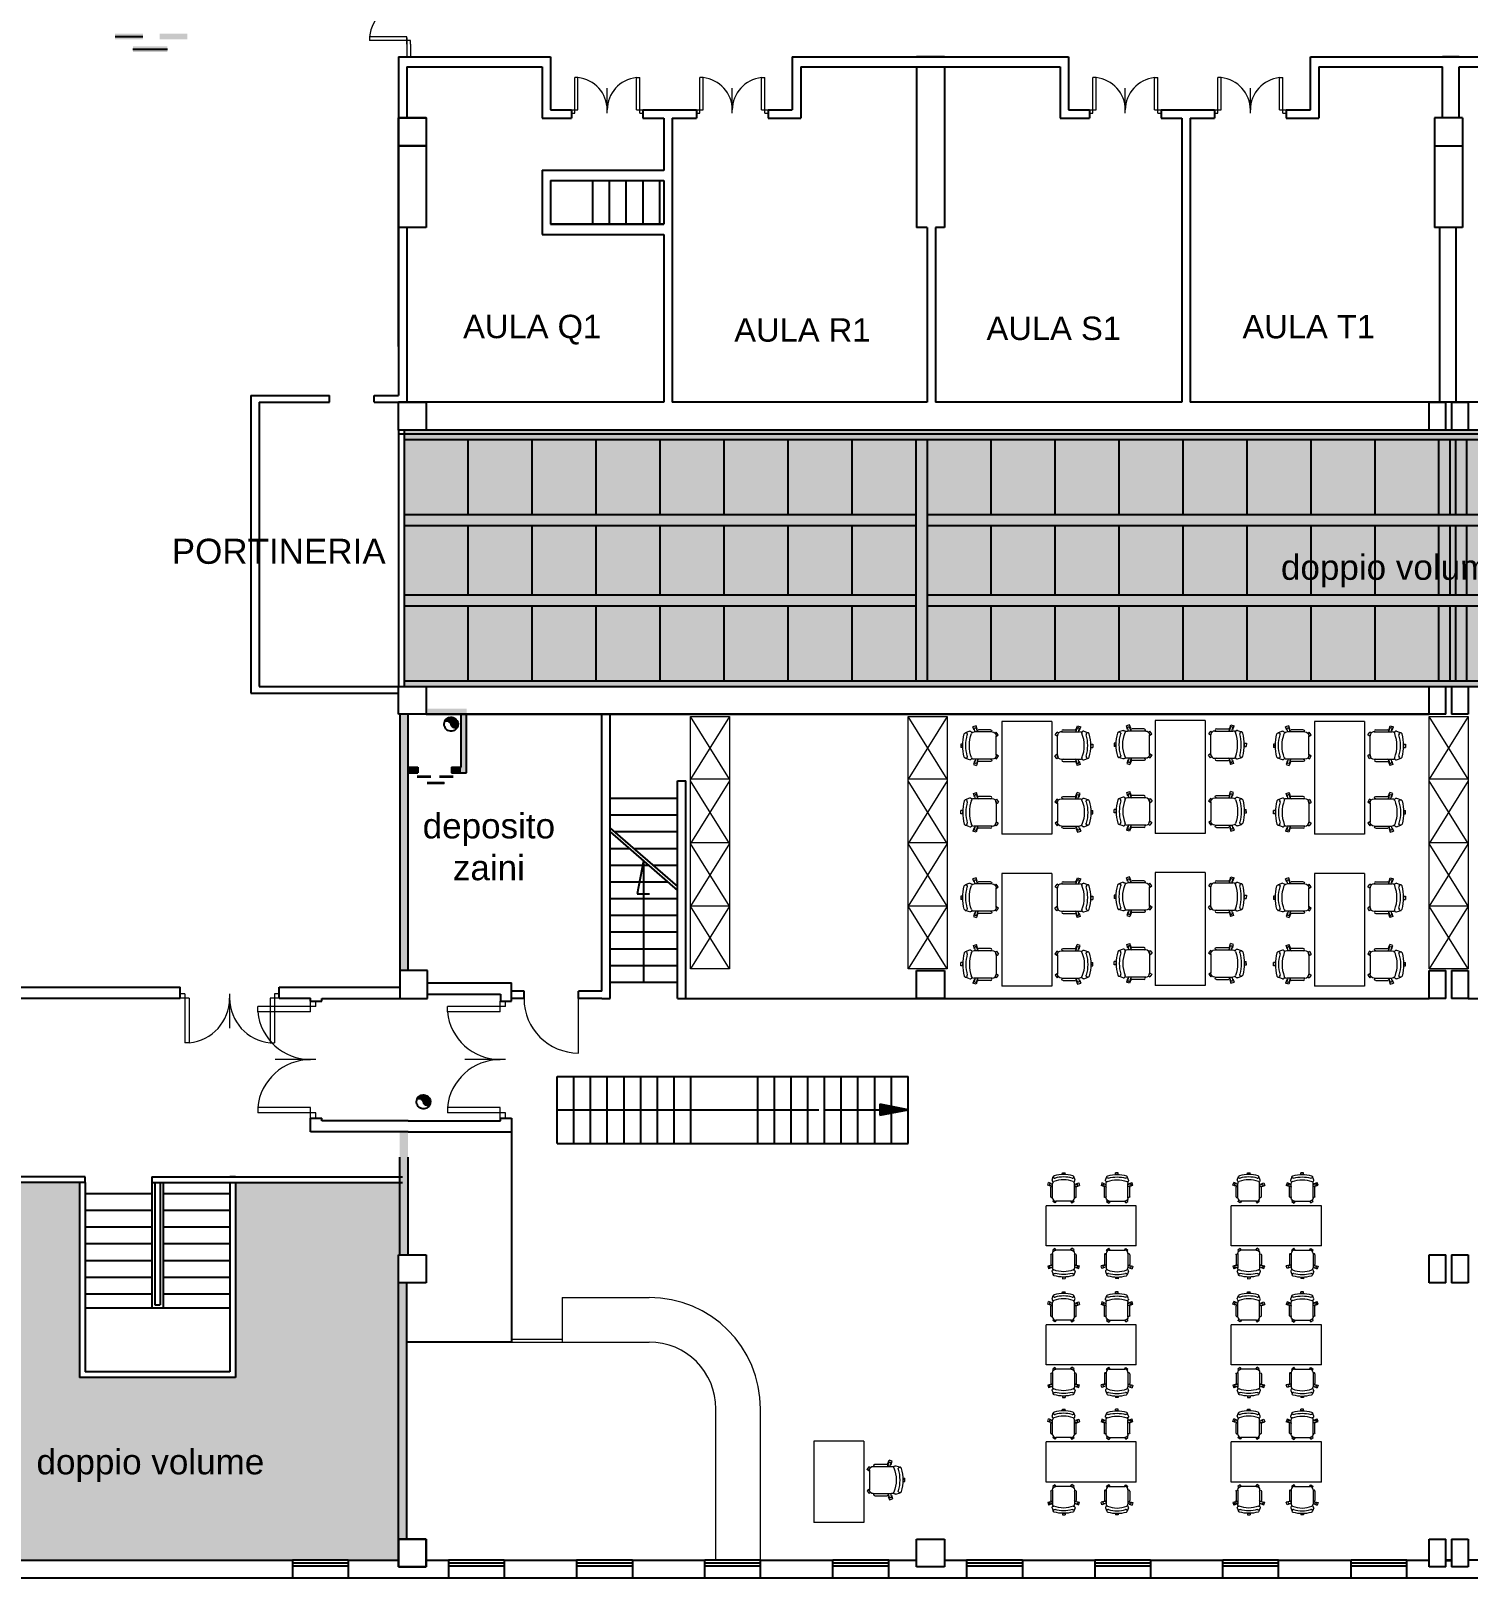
# Model space of a CAD drawing. Header units: millimetres. Extents: x 13992 to 184793, y 17936 to 81681.
# Drawn here: x 81995 to 107792, y 17936 to 45697 of the extents above; entities that cross this region are included whole.
import ezdxf

# ---------------------------------------------------------------- set-up
doc = ezdxf.new("R2010")
doc.units = ezdxf.units.MM
doc.linetypes.add('DASHDOT', pattern=[1, 0.5, -0.25, 0, -0.25])
doc.linetypes.add('DASHED', pattern=[0.75, 0.5, -0.25])
for name, color, linetype in [('ARCHPT', 7, 'Continuous'), ('CARTIGLIO', 7, 'Continuous'), ('PROIEZIONI', 4, 'Continuous'), ('SEZIONI', 7, 'Continuous')]:
    doc.layers.add(name, color=color, linetype=linetype)
doc.layers.add('arredi', color=8, linetype='Continuous', lineweight=5)
doc.layers.add('INFISSI', color=4, linetype='Continuous', lineweight=5)
doc.layers.add('no_VETRATA4', color=4, linetype='Continuous', plot=False)
doc.layers.add('retini', color=7, linetype='Continuous', true_color=0xd9d9d9)
doc.styles.get("Standard").update_dxf_attribs({"font": 'Arial.ttf'})

# ---------------------------------------------------------------- blocks, each defined once
blk = doc.blocks.new('*X11')
at = {"color": 0}
for p, q in [((31287, 78734, 2900), (31538, 78985, 2900)), ((31287, 78717, 2900), (31555, 78984, 2900)), ((31287, 78752, 2900), (31520, 78984, 2900)), ((31289, 78701, 2900), (31571, 78983, 2900)), ((31289, 78772, 2900), (31500, 78982, 2900)), ((31292, 78686, 2900), (31586, 78980, 2900)), ((31294, 78794, 2900), (31478, 78978, 2900)), ((31295, 78671, 2900), (31601, 78977, 2900)), ((31299, 78658, 2900), (31614, 78973, 2900)), ((31301, 78819, 2900), (31453, 78970, 2900)), ((31304, 78644, 2900), (31627, 78968, 2900)), ((31309, 78632, 2900), (31640, 78963, 2900)), ((31315, 78620, 2900), (31652, 78957, 2900)), ((31315, 78850, 2900), (31422, 78957, 2900)), ((31325, 78613, 2900), (31663, 78951, 2900)), ((31339, 78609, 2900), (31674, 78944, 2900)), ((31353, 78605, 2900), (31684, 78937, 2900)), ((31368, 78603, 2900), (31694, 78929, 2900)), ((31618, 78835, 2900), (31704, 78921, 2900)), ((31649, 78849, 2900), (31713, 78912, 2900)), ((31672, 78854, 2900), (31722, 78903, 2900)), ((31692, 78856, 2900), (31730, 78894, 2900)), ((31710, 78856, 2900), (31738, 78884, 2900)), ((31725, 78854, 2900), (31745, 78874, 2900)), ((31740, 78851, 2900), (31752, 78863, 2900)), ((31754, 78847, 2900), (31758, 78851, 2900)), ((31386, 78603, 2900), (31556, 78773, 2900)), ((31405, 78604, 2900), (31542, 78742, 2900)), ((31427, 78609, 2900), (31536, 78718, 2900)), ((31457, 78621, 2900), (31524, 78688, 2900))]:
    blk.add_line(p, q, dxfattribs=at)
blk = doc.blocks.new('AER')
at = {"color": 7}
blk.add_line((240, 65), (240, 65), dxfattribs=at)
for centre, radius, start, end in [((0, 0), 250, 25.7821, 208.2157), ((0, 0), 250, 208.2157, 25.7821), ((162, -43), 164, 67.3642, 166.6336), ((-154, 28), 160, 245.7164, 348.2814)]:
    blk.add_arc(centre, radius, start, end, dxfattribs=at)
blk.add_blockref('*X11', (-31537, -78735, -2900), dxfattribs=at)
blk = doc.blocks.new('REI')
at = {"layer": 'ARCHPT', "color": 7}
for p, q in [((-630, 230), (-130, 230)), ((-310, 0), (310, 0))]:
    blk.add_line(p, q, dxfattribs=at)
for points in [[(-630, 280), (-630, 180), (-130, 280), (-130, 180)], [(670, 280), (670, 180), (170, 280), (170, 180)], [(-310, 50), (-310, -50), (310, 50), (310, -50)]]:
    blk.add_trace(points, dxfattribs=at)
blk = doc.blocks.new('*X13')
at = {"color": 0}
for p, q in [((93243, 58488, 2900), (93255, 58501, 2900)), ((93243, 58453, 2900), (93284, 58495, 2900)), ((93243, 58418, 2900), (93314, 58489, 2900)), ((93243, 58382, 2900), (93343, 58483, 2900)), ((93243, 58347, 2900), (93373, 58477, 2900)), ((93243, 58312, 2900), (93402, 58471, 2900)), ((93276, 58309, 2900), (93431, 58465, 2900)), ((93319, 58318, 2900), (93461, 58459, 2900)), ((93363, 58326, 2900), (93490, 58453, 2900)), ((93407, 58334, 2900), (93519, 58447, 2900)), ((93451, 58343, 2900), (93549, 58441, 2900)), ((93494, 58351, 2900), (93578, 58435, 2900)), ((93538, 58359, 2900), (93608, 58429, 2900)), ((93582, 58368, 2900), (93637, 58423, 2900)), ((93625, 58376, 2900), (93666, 58417, 2900)), ((93669, 58385, 2900), (93696, 58411, 2900)), ((93713, 58393, 2900), (93725, 58405, 2900))]:
    blk.add_line(p, q, dxfattribs=at)
blk = doc.blocks.new('POLTRONCINA')
at = {"layer": 'arredi'}
for p, q in [((-40.9, 34), (-35.2, 35.8)), ((-38.9, 27.8), (-40.9, 34)), ((-38, 28.1), (-38.9, 27.8)), ((-36.9, 24.5), (-38.4, 29.5)), ((-33.2, 29.5), (-35.2, 35.8)), ((-32.7, 24.5), (-34.6, 30.7)), ((-34.2, 29.2), (-33.2, 29.5)), ((-10, 28.5), (-31.6, 28.5)), ((-63.7, -2.6), (-63.6, 3.4)), ((-59.9, 3.4), (-63.6, 3.4)), ((-47.6, 25.7), (-55.5, 22.9)), ((-55.5, 22.9), (-55.1, 23)), ((-7, 24.5), (-39.6, 24.5)), ((-1.5, 21.8), (0.9, 23.6)), ((0, 15.6), (4.4, 18.7)), ((0, 17.5), (0, -17.5)), ((0.9, 23.6), (4.4, 18.7)), ((-60, -2.6), (-63.7, -2.6)), ((-55.5, -22.9), (-55.1, -23)), ((-47.6, -25.7), (-55.1, -23)), ((-39.6, -27.5), (-41.7, -33.6)), ((-7, -24.5), (-39.6, -24.5)), ((-38.7, -27.8), (-39.6, -27.5)), ((-37.6, -24.5), (-39.1, -29.2)), ((-33.3, -24.5), (-35.4, -30.5)), ((-2, -22.4), (0.3, -24.2)), ((0, -16.5), (3.9, -19.4)), ((3.9, -19.4), (0.3, -24.2)), ((-36, -35.5), (-41.7, -33.6)), ((-33.9, -29.4), (-36, -35.5)), ((-34.9, -29.1), (-33.9, -29.4)), ((-10, -28.5), (-31.6, -28.5))]:
    blk.add_line(p, q, dxfattribs=at)
for centre, radius, start, end in [((-36.5, 30.1), 2, 17.3065, 197.3065), ((-31.6, 26.5), 2, 90, 270), ((-10, 26.5), 2, 270, 90), ((-58.7, 0.4), 2, 130.9802, 228.4627), ((19.8, 0), 79.8, 164.8312, 195.1688), ((-54.3, 20.1), 3, 104.5142, 164.8312), ((-54.7, 20), 3, 344.4937, 104.5142), ((17.4, 0), 71.8, 164.4937, 195.5063), ((11.7, 0), 59.8, 158.7605, 201.2395), ((-46.8, 22.7), 3, 338.7605, 104.5142), ((-39.6, 17.5), 7, 90, 127.6345), ((-7, 17.5), 7, 0, 90), ((-1.4, 18.2), 2, 315.9366, 60.1638), ((-54.3, -20.1), 3, 195.1688, 255.4858), ((-54.7, -20), 3, 255.4858, 15.5063), ((-46.8, -22.7), 3, 255.4858, 21.2395), ((-39.6, -17.5), 7, 232.3655, 270), ((-31.6, -26.5), 2, 90, 270), ((-10, -26.5), 2, 270, 90), ((-7, -17.5), 7, 270, 0), ((-1.9, -18.8), 2, 309.2817, 21.554), ((-37.3, -29.9), 2, 161.3065, 341.3065)]:
    blk.add_arc(centre, radius, start, end, dxfattribs=at)
blk = doc.blocks.new('tavolo 4s')
at = {"layer": 'arredi'}
for p, q in [((125648, 350556), (126548, 350556)), ((125648, 348533), (125648, 350556)), ((126548, 348533), (126548, 350556)), ((125648, 348533), (126548, 348533))]:
    blk.add_line(p, q, dxfattribs=at)
at = {"layer": 'arredi', "yscale": 10, "zscale": 10, "rotation": 180}
for p, xscale in [((125548, 350164), -10), ((126648, 350164), 10)]:
    blk.add_blockref('POLTRONCINA', p, dxfattribs=dict(at, xscale=xscale))
at = {"layer": 'arredi', "yscale": 10, "zscale": 10}
for p, xscale in [((125548, 348964), 10), ((126648, 348964), -10)]:
    blk.add_blockref('POLTRONCINA', p, dxfattribs=dict(at, xscale=xscale))
blk = doc.blocks.new('PORTA')
at = {"layer": 'INFISSI'}
for p, q in [((-5477.1, 11431.3), (-5482.1, 11431.3)), ((-5477.1, 11431.3), (-5477.1, 11426.3)), ((-5427.1, 11431.3), (-5427.1, 11392.9)), ((-5372.1, 11431.3), (-5377.1, 11431.3)), ((-5377.1, 11431.3), (-5377.1, 11426.3)), ((-5477.1, 11426.3), (-5482.1, 11426.3)), ((-5477.1, 11426.3), (-5477.1, 11376.6)), ((-5472.1, 11426.3), (-5477.1, 11426.3)), ((-5472.1, 11426.3), (-5472.1, 11376.6)), ((-5382.1, 11426.3), (-5382.1, 11376.6)), ((-5377.1, 11426.3), (-5382.1, 11426.3)), ((-5377.1, 11426.3), (-5377.1, 11376.6)), ((-5372.1, 11426.3), (-5377.1, 11426.3)), ((-5472.1, 11376.6), (-5477.1, 11376.6)), ((-5382.1, 11376.6), (-5377.1, 11376.6))]:
    blk.add_line(p, q, dxfattribs=at)
for centre, start, end in [((-5477.1, 11426.3), 275.7392, 0), ((-5377.1, 11426.3), 180, 264.2608)]:
    blk.add_arc(centre, 50, start, end, dxfattribs=at)
blk = doc.blocks.new('porta 180')
at = {"layer": 'INFISSI', "xscale": -16.36363636421078, "yscale": 16.36363636314986, "zscale": 16.36363636415724}
blk.add_blockref('PORTA', (-58703, 159843), dxfattribs=at)

msp = doc.modelspace()

# ---------------------------------------------------------------- hatches: boundary and pattern name
at = {"layer": 'retini'}
h = msp.add_hatch(color=256, dxfattribs=at)
h.dxf.hatch_style = 1
h.paths.add_polyline_path([(88692, 33936), (89092, 33936), (126012, 33936), (126012, 38536), (125792, 38536), (88692, 38536)])
h = msp.add_hatch(color=256, dxfattribs=at)
h.dxf.hatch_style = 1
h.paths.add_polyline_path([(79795, 18636), (79792, 18636), (79792, 18256), (88592, 18256), (88592, 18636), (88591, 18636), (88591, 23236), (88592, 23236), (88592, 23736), (88616, 23736), (88616, 25036), (85667, 25036), (85667, 21536), (82867, 21536), (82867, 25036), (79795, 25036)])

# ---------------------------------------------------------------- linework, layer by layer
at = {"layer": 'arredi'}
for p, q in [((88799, 45235), (88591, 45235)), ((94536, 33393), (93837, 32269)), ((94536, 32269), (93837, 33393)), ((98441, 33393), (97742, 32269)), ((98441, 32269), (97742, 33393)), ((107791, 33393), (107092, 32269)), ((107791, 32269), (107092, 33393)), ((94536, 32269), (93837, 32269)), ((94536, 32239), (93837, 31115)), ((94536, 31115), (93837, 32239)), ((98441, 32269), (97742, 32269)), ((98441, 32239), (97742, 31115)), ((98441, 31115), (97742, 32239)), ((107791, 32269), (107092, 32269)), ((107791, 32239), (107092, 31115)), ((107791, 31115), (107092, 32239)), ((94536, 31130), (93837, 31130)), ((94536, 31115), (93837, 29991)), ((94536, 29991), (93837, 31115)), ((98441, 31130), (97742, 31130)), ((98441, 31115), (97742, 29991)), ((98441, 29991), (97742, 31115)), ((107791, 31130), (107092, 31130)), ((107791, 31115), (107092, 29991)), ((107791, 29991), (107092, 31115)), ((94536, 29991), (93837, 29991)), ((94536, 29991), (93837, 28866)), ((94536, 28866), (93837, 29991)), ((98441, 29991), (97742, 29991)), ((98441, 29991), (97742, 28866)), ((98441, 28866), (97742, 29991)), ((107791, 29991), (107092, 29991)), ((107791, 29991), (107092, 28866)), ((107791, 28866), (107092, 29991)), ((91530, 22971), (93092, 22971)), ((91530, 22971), (91530, 22171)), ((90621, 22222), (91530, 22222)), ((90621, 22171), (93092, 22171)), ((94292, 18256), (94292, 20971)), ((95092, 18256), (95092, 20971)), ((96946, 20394), (96046, 20394)), ((96046, 20394), (96046, 18932)), ((96946, 20394), (96946, 18932)), ((96946, 18932), (96046, 18932))]:
    msp.add_line(p, q, dxfattribs=at)
for points in [[(94536, 28866), (93837, 28866), (93837, 33393), (94536, 33393)], [(98441, 28866), (97742, 28866), (97742, 33393), (98441, 33393)], [(107791, 28866), (107092, 28866), (107092, 33393), (107791, 33393)]]:
    msp.add_lwpolyline(points, close=True, dxfattribs=at)
for radius in [2000, 1200]:
    msp.add_arc((93092, 20971), radius, 0, 90, dxfattribs=at)
at = {"layer": 'INFISSI'}
for p, q in [((88741, 45574), (88741, 45235)), ((88809, 45457), (88809, 45235)), ((91825, 27357), (91825, 28336))]:
    msp.add_line(p, q, dxfattribs=at)
msp.add_arc((91825, 28336), 979, 180, 270, dxfattribs=at)
at = {"layer": 'no_VETRATA4'}
msp.add_line((88692, 38366), (88692, 34036), dxfattribs=at)
at = {"layer": 'PROIEZIONI'}
for p, q in [((92076, 43012), (92076, 42230)), ((92376, 43012), (92376, 42230)), ((92676, 43012), (92676, 42230)), ((92976, 43012), (92976, 42230)), ((93276, 43012), (93276, 42230)), ((92739, 31023), (92391, 31023)), ((93086, 30723), (92391, 30723)), ((92991, 30805), (92875, 30216)), ((93433, 30423), (92391, 30423)), ((93591, 30123), (92391, 30123)), ((92875, 30216), (93100, 30216)), ((93591, 29823), (92391, 29823)), ((93591, 29523), (92391, 29523)), ((93591, 29223), (92391, 29223)), ((93591, 28923), (92391, 28923)), ((93591, 28623), (92391, 28623)), ((91741, 25736), (91741, 26936)), ((92041, 25736), (92041, 26936)), ((92341, 25736), (92341, 26936)), ((92641, 25736), (92641, 26936)), ((92941, 25736), (92941, 26936)), ((93241, 25736), (93241, 26936)), ((93541, 25736), (93541, 26936)), ((93841, 25736), (93841, 26936)), ((95041, 25736), (95041, 26936)), ((95341, 25736), (95341, 26936)), ((95641, 25736), (95641, 26936)), ((95941, 25736), (95941, 26936)), ((96241, 25736), (96241, 26936)), ((96541, 25736), (96541, 26936)), ((96841, 25736), (96841, 26936)), ((97141, 25736), (97141, 26936)), ((97441, 26397), (97441, 26936)), ((97741, 25736), (97741, 26936)), ((97741, 26336), (97235, 26439)), ((97235, 26439), (97235, 26239)), ((97235, 26239), (97741, 26336)), ((97441, 25736), (97441, 26278)), ((82867, 25036), (82867, 21536)), ((82967, 25036), (82967, 21636)), ((84167, 25036), (84167, 22786)), ((84217, 25036), (84217, 22836)), ((84317, 25036), (84317, 22836)), ((84367, 25036), (84367, 22786)), ((85567, 25036), (85567, 21636)), ((85667, 25036), (85667, 21536)), ((82967, 24836), (84167, 24836)), ((84367, 24836), (85567, 24836)), ((82967, 24536), (84167, 24536)), ((84367, 24536), (85567, 24536)), ((82967, 24236), (84167, 24236)), ((84367, 24236), (85567, 24236)), ((82967, 23936), (84167, 23936)), ((84367, 23936), (85567, 23936)), ((82967, 23636), (84167, 23636)), ((84367, 23636), (85567, 23636)), ((82967, 23336), (83435, 23336)), ((82967, 23336), (84167, 23336)), ((84367, 23336), (85567, 23336)), ((82967, 23036), (83122, 23036)), ((82967, 23036), (84167, 23036)), ((82967, 22786), (84167, 22786)), ((84167, 22786), (85567, 22786)), ((84217, 22836), (84317, 22836)), ((84367, 23036), (85567, 23036)), ((85667, 21536), (82867, 21536)), ((85567, 21636), (82967, 21636)), ((87691, 18256), (86691, 18256)), ((86691, 18206), (87691, 18206)), ((86691, 18156), (87691, 18156)), ((90491, 18256), (89491, 18256)), ((89491, 18206), (90491, 18206)), ((89491, 18156), (90491, 18156)), ((92791, 18256), (91791, 18256)), ((91791, 18206), (92791, 18206)), ((91791, 18156), (92791, 18156)), ((95092, 18256), (94092, 18256)), ((94092, 18206), (95092, 18206)), ((94092, 18156), (95092, 18156)), ((97392, 18256), (96392, 18256)), ((96392, 18206), (97392, 18206)), ((96392, 18156), (97392, 18156)), ((99791, 18256), (98791, 18256)), ((98791, 18206), (99791, 18206)), ((98791, 18156), (99791, 18156)), ((102091, 18256), (101091, 18256)), ((101091, 18206), (102091, 18206)), ((101091, 18156), (102091, 18156)), ((104392, 18256), (103392, 18256)), ((103392, 18206), (104392, 18206)), ((103392, 18156), (104392, 18156)), ((106692, 18256), (105692, 18256)), ((105692, 18206), (106692, 18206)), ((105692, 18156), (106692, 18156)), ((87691, 17936), (86691, 17936)), ((90491, 17936), (89491, 17936)), ((92791, 17936), (91791, 17936)), ((95092, 17936), (94092, 17936)), ((97392, 17936), (96392, 17936)), ((99791, 17936), (98791, 17936)), ((102091, 17936), (101091, 17936)), ((104392, 17936), (103392, 17936)), ((106692, 17936), (105692, 17936))]:
    msp.add_line(p, q, dxfattribs=at)
at = {"layer": 'PROIEZIONI', "linetype": 'DASHED', "ltscale": 400000}
for p, q in [((88592, 38466), (126112, 38466)), ((88692, 38366), (126012, 38366)), ((89840, 38366), (89840, 37022)), ((90988, 38366), (90988, 37022)), ((92136, 38366), (92136, 37022)), ((93284, 38366), (93284, 37022)), ((94432, 38366), (94432, 37022)), ((95580, 38366), (95580, 37022)), ((96728, 38366), (96728, 37022)), ((97880, 38366), (97880, 34036)), ((98080, 38366), (98080, 34036)), ((99228, 38366), (99228, 37022)), ((100376, 38366), (100376, 37022)), ((101524, 38366), (101524, 37022)), ((102672, 38366), (102672, 37022)), ((103820, 38366), (103820, 37022)), ((104968, 38366), (104968, 37022)), ((106116, 38366), (106116, 37022)), ((107264, 38366), (107264, 37022)), ((107464, 38366), (107464, 37022)), ((107564, 38366), (107564, 37022)), ((107764, 38366), (107764, 37022)), ((88692, 37022), (97880, 37022)), ((98080, 37022), (107480, 37022)), ((107464, 37022), (116780, 37022)), ((88692, 36822), (97880, 36822)), ((89840, 36822), (89840, 35579)), ((90988, 36822), (90988, 35579)), ((92136, 36822), (92136, 35579)), ((93284, 36822), (93284, 35579)), ((94432, 36822), (94432, 35579)), ((95580, 36822), (95580, 35579)), ((96728, 36822), (96728, 35579)), ((98080, 36822), (107480, 36822)), ((99228, 36822), (99228, 35579)), ((100376, 36822), (100376, 35579)), ((101524, 36822), (101524, 35579)), ((102672, 36822), (102672, 35579)), ((103820, 36822), (103820, 35579)), ((104968, 36822), (104968, 35579)), ((106116, 36822), (106116, 35579)), ((107264, 36822), (107264, 35579)), ((107464, 36822), (107464, 35579)), ((107464, 36822), (116780, 36822)), ((107564, 36822), (107564, 35579)), ((107764, 36822), (107764, 35579)), ((88692, 35579), (97880, 35579)), ((98080, 35579), (107480, 35579)), ((107464, 35579), (116780, 35579)), ((88692, 35379), (97880, 35379)), ((89840, 35379), (89840, 34036)), ((90988, 35379), (90988, 34036)), ((92136, 35379), (92136, 34036)), ((93284, 35379), (93284, 34036)), ((94432, 35379), (94432, 34036)), ((95580, 35379), (95580, 34036)), ((96728, 35379), (96728, 34036)), ((98080, 35379), (107480, 35379)), ((99228, 35379), (99228, 34036)), ((100376, 35379), (100376, 34036)), ((101524, 35379), (101524, 34036)), ((102672, 35379), (102672, 34036)), ((103820, 35379), (103820, 34036)), ((104968, 35379), (104968, 34036)), ((106116, 35379), (106116, 34036)), ((107264, 35379), (107264, 34036)), ((107464, 35379), (116780, 35379)), ((107464, 35379), (107464, 34036)), ((107564, 35379), (107564, 34036)), ((107764, 35379), (107764, 34036)), ((88692, 34036), (126012, 34036)), ((93603, 31923), (92391, 31923)), ((93603, 31623), (92391, 31623)), ((92391, 31389), (93603, 30342)), ((92391, 31323), (93603, 30276)), ((93603, 31323), (92468, 31323)), ((93603, 31023), (92815, 31023)), ((92991, 30805), (92991, 28623)), ((93603, 30723), (93162, 30723)), ((93753, 28336), (107092, 28336)), ((107792, 28336), (120126, 28336)), ((91441, 26336), (96138, 26336)), ((96241, 26336), (97235, 26336))]:
    msp.add_line(p, q, dxfattribs=at)
at = {"layer": 'retini'}
msp.add_line((107492, 18244), (107392, 18244), dxfattribs=at)
at = {"layer": 'SEZIONI'}
for p, q in [((88591, 45235), (88591, 44136)), ((88591, 45235), (91322, 45235)), ((88741, 45051), (88741, 44136)), ((88741, 45051), (91172, 45051)), ((91172, 45051), (91172, 44130)), ((91172, 45051), (91172, 45051)), ((91322, 45235), (91322, 44280)), ((95662, 45235), (95662, 44280)), ((95662, 45235), (95662, 45235)), ((95662, 45235), (100622, 45235)), ((95812, 45051), (95812, 44130)), ((95812, 45051), (95812, 45051)), ((95812, 45051), (95812, 45051)), ((95812, 45051), (100472, 45051)), ((97892, 45051), (97892, 42171)), ((98392, 45051), (98392, 42171)), ((100472, 45051), (100472, 44130)), ((100622, 45235), (100622, 44280)), ((100622, 45235), (100622, 45235)), ((104962, 45235), (104962, 45235)), ((104962, 45235), (108192, 45235)), ((104962, 44280), (104962, 45235)), ((105112, 45051), (105112, 44130)), ((105112, 45051), (105112, 45051)), ((105112, 45051), (107332, 45051)), ((107332, 44136), (107332, 45051)), ((107632, 44136), (107632, 45051)), ((107632, 45051), (108192, 45051)), ((91322, 44280), (91697, 44280)), ((91697, 44280), (91697, 44130)), ((92981, 44280), (93942, 44280)), ((92981, 44280), (92981, 44130)), ((93942, 44280), (93942, 44130)), ((95226, 44280), (95662, 44280)), ((95226, 44280), (95226, 44130)), ((95662, 44280), (95662, 44280)), ((100622, 44280), (100997, 44280)), ((100622, 44280), (100622, 44280)), ((100997, 44280), (100997, 44130)), ((102281, 44280), (103242, 44280)), ((102281, 44280), (102281, 44130)), ((103242, 44280), (103242, 44130)), ((104526, 44280), (104962, 44280)), ((104526, 44280), (104526, 44130)), ((104962, 44280), (104962, 44280)), ((104962, 44280), (104962, 44280)), ((91172, 44130), (91697, 44130)), ((92981, 44130), (93356, 44130)), ((93356, 44130), (93356, 43195)), ((93506, 44130), (93942, 44130)), ((93506, 44130), (93506, 39036)), ((95226, 44130), (95812, 44130)), ((100472, 44130), (100997, 44130)), ((100472, 44130), (100472, 44130)), ((100997, 44130), (100997, 44130)), ((102281, 44130), (102281, 44130)), ((102281, 44130), (102656, 44130)), ((102656, 44130), (102656, 39036)), ((102656, 44130), (102656, 44130)), ((102806, 44130), (103242, 44130)), ((102806, 44130), (102806, 39036)), ((102806, 44130), (102806, 44130)), ((103242, 44130), (103242, 44130)), ((104526, 44130), (105112, 44130)), ((104526, 44130), (104526, 44130)), ((105112, 44130), (105112, 44130)), ((107192, 44136), (107192, 43636)), ((107692, 44136), (107192, 44136)), ((107692, 44136), (107692, 43636)), ((88592, 43629), (88592, 42171)), ((89092, 43629), (89092, 42171)), ((107192, 43636), (107692, 43636)), ((107192, 43634), (107192, 42171)), ((107692, 43634), (107692, 42171)), ((91172, 43196), (93356, 43196)), ((91172, 43196), (91172, 42046)), ((91322, 43012), (93356, 43012)), ((91322, 43012), (91322, 42230)), ((93356, 43012), (93356, 42230)), ((93356, 42230), (91322, 42230)), ((91322, 42230), (93356, 42230)), ((89092, 42171), (88592, 42171)), ((88592, 42171), (88592, 41586)), ((88742, 42171), (88741, 39036)), ((91172, 42046), (93356, 42046)), ((93356, 42046), (93356, 39036)), ((98083, 42171), (97892, 42171)), ((98083, 42171), (98083, 39036)), ((98392, 42171), (98233, 42171)), ((98233, 42171), (98233, 39036)), ((107692, 42171), (107192, 42171)), ((107282, 39036), (107282, 42171)), ((107580, 39036), (107580, 42171)), ((85942, 39156), (85942, 33816)), ((86092, 39036), (86092, 33936)), ((88592, 39036), (89092, 39036)), ((88592, 38536), (88592, 39036)), ((89092, 39036), (89092, 38536)), ((107092, 39036), (107392, 39036)), ((107092, 39036), (107392, 39036)), ((107092, 39036), (107392, 39036)), ((107092, 39036), (107392, 39036)), ((107092, 38536), (107092, 39036)), ((107392, 38536), (107392, 39036)), ((107492, 39036), (107792, 39036)), ((107492, 39036), (107792, 39036)), ((107492, 39036), (107792, 39036)), ((107492, 39036), (107792, 39036)), ((107492, 39036), (107492, 38536)), ((107792, 39036), (107792, 38536)), ((86092, 38466), (86092, 33936)), ((88592, 38536), (88592, 33936)), ((89092, 38536), (88592, 38536)), ((88692, 38536), (88692, 33936)), ((107392, 38536), (107092, 38536)), ((107792, 38536), (107492, 38536)), ((88592, 33936), (126112, 33936)), ((88592, 33936), (89092, 33936)), ((88592, 33436), (88592, 33936)), ((89092, 33936), (89092, 33436)), ((107092, 33936), (107392, 33936)), ((107092, 33936), (107392, 33936)), ((107092, 33936), (107392, 33936)), ((107092, 33936), (107392, 33936)), ((107092, 33436), (107092, 33936)), ((107392, 33436), (107392, 33936)), ((107492, 33936), (107492, 33436)), ((107492, 33936), (107792, 33936)), ((107492, 33936), (107792, 33936)), ((107492, 33936), (107792, 33936)), ((107492, 33936), (107792, 33936)), ((107792, 33936), (107792, 33436)), ((89092, 33436), (88592, 33436)), ((88616, 33436), (88616, 28836)), ((89092, 33436), (107091, 33436)), ((89716, 32486), (89716, 33436)), ((89816, 32386), (89816, 33436)), ((92241, 28466), (92241, 33436)), ((92391, 28336), (92391, 33436)), ((107392, 33436), (107092, 33436)), ((107792, 33436), (107492, 33436)), ((88766, 32486), (88943, 32486)), ((89543, 32486), (89716, 32486)), ((88766, 32386), (88943, 32386)), ((93603, 32239), (93753, 32239)), ((93603, 28336), (93603, 32239)), ((93753, 28336), (93753, 32239)), ((89116, 28836), (88616, 28836)), ((88616, 28836), (88616, 28336)), ((89116, 28336), (89116, 28836)), ((89116, 28615), (90621, 28615)), ((90621, 28288), (90621, 28615)), ((97892, 28336), (97892, 28836)), ((97892, 28836), (98392, 28836)), ((98392, 28836), (98392, 28336)), ((107092, 28836), (107392, 28836)), ((107092, 28836), (107392, 28836)), ((107092, 28836), (107392, 28836)), ((107092, 28836), (107392, 28836)), ((107092, 28336), (107092, 28836)), ((107392, 28336), (107392, 28836)), ((107492, 28836), (107492, 28336)), ((107492, 28836), (107792, 28836)), ((107492, 28836), (107792, 28836)), ((107492, 28836), (107792, 28836)), ((107492, 28836), (107792, 28836)), ((107792, 28836), (107792, 28336)), ((81762, 28536), (84676, 28536)), ((81762, 28340), (84676, 28340)), ((84676, 28340), (84676, 28536)), ((86449, 28536), (87015, 28536)), ((86449, 28340), (86449, 28536)), ((86449, 28340), (87015, 28340)), ((87015, 28536), (88616, 28536)), ((87015, 28536), (87015, 28536)), ((87015, 28288), (87015, 28340)), ((87215, 28288), (87215, 28336)), ((87215, 28336), (87215, 28336)), ((87215, 28336), (88616, 28336)), ((88616, 28336), (89116, 28336)), ((89116, 28415), (90421, 28415)), ((90421, 28415), (90421, 28288)), ((90846, 28336), (90621, 28336)), ((90846, 28466), (90625, 28466)), ((90846, 28336), (90846, 28466)), ((90846, 28466), (90846, 28466)), ((92241, 28466), (91825, 28466)), ((91825, 28336), (91825, 28466)), ((91825, 28466), (91825, 28466)), ((92241, 28336), (91825, 28336)), ((92241, 28466), (92241, 28466)), ((92241, 28336), (92391, 28336)), ((93603, 28336), (93753, 28336)), ((98392, 28336), (97892, 28336)), ((107392, 28336), (107092, 28336)), ((107792, 28336), (107492, 28336)), ((87015, 28288), (87215, 28288)), ((90421, 28288), (90621, 28288)), ((91441, 26936), (97741, 26936)), ((91441, 25736), (91441, 26936)), ((87015, 25941), (87015, 26188)), ((87015, 26188), (87215, 26188)), ((87215, 26141), (87215, 26188)), ((88766, 26141), (87215, 26141)), ((88766, 26141), (90421, 26141)), ((90421, 26141), (90421, 26191)), ((90421, 26188), (90621, 26188)), ((90621, 26188), (90621, 25941)), ((88766, 25941), (87015, 25941)), ((88766, 25941), (90621, 25941)), ((90621, 25941), (90621, 22171)), ((91441, 25736), (97741, 25736)), ((88616, 23736), (88616, 25486)), ((88766, 23736), (88766, 25486)), ((88592, 23736), (89092, 23736)), ((88592, 23236), (88592, 23736)), ((89092, 23736), (89092, 23236)), ((107092, 23736), (107392, 23736)), ((107092, 23736), (107392, 23736)), ((107092, 23736), (107392, 23736)), ((107092, 23736), (107392, 23736)), ((107092, 23236), (107092, 23736)), ((107392, 23236), (107392, 23736)), ((107492, 23736), (107492, 23236)), ((107492, 23736), (107792, 23736)), ((107492, 23736), (107792, 23736)), ((107492, 23736), (107792, 23736)), ((107492, 23736), (107792, 23736)), ((107792, 23736), (107792, 23236)), ((88591, 18636), (88591, 23236)), ((89092, 23236), (88592, 23236)), ((88741, 18636), (88741, 23236)), ((107392, 23236), (107092, 23236)), ((107792, 23236), (107492, 23236)), ((90621, 22171), (88742, 22171)), ((88592, 18636), (88592, 18136)), ((89092, 18636), (88592, 18636)), ((88592, 18136), (88592, 18636)), ((88592, 18636), (89092, 18636)), ((89092, 18136), (89092, 18636)), ((89092, 18636), (89092, 18136)), ((97892, 18136), (97892, 18636)), ((97892, 18636), (98392, 18636)), ((98392, 18636), (98392, 18136)), ((107092, 18636), (107392, 18636)), ((107092, 18636), (107392, 18636)), ((107092, 18636), (107392, 18636)), ((107092, 18136), (107092, 18636)), ((107092, 18636), (107392, 18636)), ((107392, 18136), (107392, 18636)), ((107492, 18636), (107492, 18136)), ((107492, 18636), (107792, 18636)), ((107492, 18636), (107792, 18636)), ((107492, 18636), (107792, 18636)), ((107492, 18636), (107792, 18636)), ((107792, 18636), (107792, 18136)), ((81000, 18256), (86691, 18256)), ((86691, 18256), (86691, 17936)), ((87691, 18256), (87691, 17936)), ((87691, 18256), (87691, 17936)), ((87691, 18256), (88590, 18256)), ((88592, 18136), (89092, 18136)), ((89092, 18136), (88592, 18136)), ((89092, 18256), (89491, 18256)), ((89491, 18256), (89491, 17936)), ((90491, 18256), (90491, 17936)), ((90491, 18256), (91791, 18256)), ((91791, 18256), (91791, 17936)), ((92791, 18256), (92791, 17936)), ((92791, 18256), (94092, 18256)), ((94092, 17936), (94092, 18256)), ((95092, 17936), (95092, 18256)), ((95092, 18256), (96392, 18256)), ((96392, 17936), (96392, 18256)), ((97392, 17936), (97392, 18256)), ((97392, 18256), (97892, 18256)), ((98392, 18136), (97892, 18136)), ((98392, 18256), (98791, 18256)), ((98791, 18256), (98791, 17936)), ((99791, 18256), (99791, 17936)), ((99791, 18256), (101091, 18256)), ((101091, 18256), (101091, 17936)), ((102091, 18256), (102091, 17936)), ((102091, 18256), (103392, 18256)), ((103392, 17936), (103392, 18256)), ((104392, 17936), (104392, 18256)), ((104392, 18256), (105692, 18256)), ((105692, 17936), (105692, 18256)), ((106692, 17936), (106692, 18256)), ((106692, 18256), (107091, 18256)), ((107392, 18136), (107092, 18136)), ((107492, 18256), (107392, 18256)), ((107792, 18136), (107492, 18136)), ((108091, 18256), (107792, 18256)), ((86691, 17936), (81000, 17936)), ((86691, 17936), (81000, 17936)), ((89491, 17936), (87691, 17936)), ((89491, 17936), (87691, 17936)), ((91791, 17936), (90491, 17936)), ((91791, 17936), (90491, 17936)), ((94092, 17936), (92791, 17936)), ((94092, 17936), (92791, 17936)), ((96392, 17936), (95092, 17936)), ((96392, 17936), (95092, 17936)), ((97892, 17936), (97392, 17936)), ((98791, 17936), (97392, 17936)), ((101091, 17936), (99791, 17936)), ((103392, 17936), (102091, 17936)), ((105692, 17936), (104392, 17936)), ((108091, 17936), (106692, 17936))]:
    msp.add_line(p, q, dxfattribs=at)
at = {"layer": 'SEZIONI', "color": 0, "linetype": 'Continuous'}
msp.add_line((98392, 45235), (97892, 45235), dxfattribs=at)
at = {"layer": 'SEZIONI', "linetype": 'Continuous'}
for p, q in [((107632, 45235), (107332, 45235)), ((88592, 40036), (88592, 43720)), ((88592, 41586), (88592, 39156)), ((85942, 39156), (87357, 39156)), ((87357, 39036), (87357, 39156)), ((88157, 39036), (88157, 39156)), ((88157, 39156), (88592, 39156)), ((86092, 39036), (87357, 39036)), ((88157, 39036), (88592, 39036)), ((93356, 39036), (88592, 39036)), ((98083, 39036), (93506, 39036)), ((102656, 39036), (98233, 39036)), ((112771, 39036), (102806, 39036)), ((125792, 38536), (88592, 38536)), ((86092, 33936), (88592, 33936)), ((85942, 33816), (88592, 33816))]:
    msp.add_line(p, q, dxfattribs=at)
at = {"layer": 'SEZIONI', "color": 0, "linetype": 'DASHDOT'}
msp.add_line((107492, 39036), (107392, 39036), dxfattribs=at)
at = {"layer": 'SEZIONI', "color": 9}
for p, q in [((88766, 28836), (88766, 33436)), ((107116, 33436), (89116, 33436)), ((89543, 32386), (89816, 32386))]:
    msp.add_line(p, q, dxfattribs=at)
at = {"layer": 'SEZIONI', "color": 5}
for p, q in [((88943, 32486), (88943, 32386)), ((89543, 32486), (89543, 32386))]:
    msp.add_line(p, q, dxfattribs=at)
at = {"layer": 'SEZIONI', "color": 7}
for p, q in [((82867, 25136), (79795, 25136)), ((82967, 25036), (79795, 25036)), ((82967, 25136), (82867, 25136)), ((82967, 25036), (82967, 25136)), ((84167, 25136), (84167, 25036)), ((84167, 25136), (85667, 25136)), ((84167, 25036), (85567, 25036)), ((85667, 25136), (85567, 25136)), ((85567, 25036), (88667, 25036)), ((85667, 25136), (88667, 25136))]:
    msp.add_line(p, q, dxfattribs=at)
at = {"layer": 'SEZIONI', "color": 9}
for points in [[(88616, 33436), (88766, 33436), (88616, 28836), (88766, 28836)], [(89816, 33536), (89816, 33436), (89116, 33536), (89116, 33436)], [(89716, 33436), (89816, 33436), (89716, 32386), (89816, 32386)], [(88766, 32386), (88766, 32486), (88943, 32386), (88943, 32486)], [(89716, 32486), (89716, 32386), (89543, 32486), (89543, 32386)], [(88616, 25941), (88766, 25941), (88616, 23736), (88766, 23736)], [(88592, 18636), (88742, 18636), (88592, 23236), (88742, 23236)]]:
    msp.add_trace(points, dxfattribs=at)
at = {"layer": 'SEZIONI'}
for points in [[(88592, 43636), (88592, 43636), (88592, 44136), (88592, 43636)], [(88592, 43636), (88592, 44136), (89092, 44136), (89092, 43636)], [(89092, 44136), (89092, 44136), (88592, 44136)], [(89092, 43636), (89092, 43636), (88592, 43636)]]:
    msp.add_3dface(points, dxfattribs=at)

# ---------------------------------------------------------------- block references
at = {"layer": 'arredi'}
for name, p, xscale, yscale, zscale, rotation in [('porta 180', (70887, 291425), -0.7126067594697464, 0.7126067594697464, 0.7126067593621003, 180), ('porta 180', (73132, 291425), -0.7126067594697464, 0.7126067594697464, 0.7126067593621003, 180), ('tavolo 4s', (380662, -76621), 0.7999999999301508, 0.7999999999301508, 0.7999999999301508, 89.99999999999999), ('tavolo 4s', (383986, -76621), 0.7999999999301508, 0.7999999999301508, 0.7999999999301508, 89.99999999999999), ('tavolo 4s', (380662, -78756), 0.7999999999301508, 0.7999999999301508, 0.7999999999301508, 89.99999999999999), ('tavolo 4s', (383986, -78756), 0.7999999999301508, 0.7999999999301508, 0.7999999999301508, 89.99999999999999), ('tavolo 4s', (380662, -80861), 0.7999999999301508, 0.7999999999301508, 0.7999999999301508, 89.99999999999999), ('tavolo 4s', (383986, -80861), 0.7999999999301508, 0.7999999999301508, 0.7999999999301508, 89.99999999999999)]:
    msp.add_blockref(name, p, dxfattribs=dict(at, xscale=xscale, yscale=yscale, zscale=zscale, rotation=rotation))
at = {"layer": 'arredi', "rotation": 180}
for p in [(228723, 381854), (225969, 381838), (231582, 381838), (225969, 379110), (228723, 379127), (231582, 379110)]:
    msp.add_blockref('tavolo 4s', p, dxfattribs=at)
at = {"layer": 'arredi', "xscale": -10, "yscale": 10, "zscale": 10}
msp.add_blockref('POLTRONCINA', (97046, 19695), dxfattribs=at)
at = {"layer": 'INFISSI'}
for p, xscale, yscale, zscale, rotation in [((-195861, 21492), -0.8206087750149891, 0.8206087750149891, 0.8206087749330094, 270), ((80187, 291425), -0.7126067594697464, 0.7126067594697464, 0.7126067593621003, 180), ((82432, 291425), -0.7126067594697464, 0.7126067594697464, 0.7126067593621003, 180), ((-317717, -7892), -1.166985041461885, 1.166985041461885, 1.166985041287105, 270), ((-314312, -7892), -1.166985041461885, 1.166985041461885, 1.166985041287105, 270)]:
    msp.add_blockref('porta 180', p, dxfattribs=dict(at, xscale=xscale, yscale=yscale, zscale=zscale, rotation=rotation))
at = {"layer": 'INFISSI', "xscale": -0.984745046167518, "yscale": 0.9847450461384142, "zscale": 0.9847450459572056}
msp.add_blockref('porta 180', (115207, -313188), dxfattribs=at)
at = {"layer": 'PROIEZIONI'}
msp.add_blockref('*X13', (3992, -32064, -2900), dxfattribs=at)
at = {"layer": 'SEZIONI', "color": 7}
msp.add_blockref('REI', (84135, 45368), dxfattribs=at)
at = {"layer": 'SEZIONI', "color": 7, "xscale": -0.5, "yscale": 0.5, "zscale": 0.5}
for name, p in [('AER', (89537, 33257)), ('REI', (89261, 32201)), ('AER', (89042, 26480))]:
    msp.add_blockref(name, p, dxfattribs=at)

# ---------------------------------------------------------------- texts
at = {"layer": 'CARTIGLIO'}
for s, height, p in [('AULA Q1', 420, (89753, 40184)), ('AULA R1 ', 420, (94620, 40121)), ('AULA S1 ', 420, (99148, 40151)), ('AULA T1 ', 420, (103742, 40181)), ('PORTINERIA', 450, (84522, 36135)), ('doppio volume', 450, (104433, 35848)), ('doppio volume', 450, (82095, 19797))]:
    msp.add_text(s, height=height, dxfattribs=at).set_placement(p)
at = {"layer": 'CARTIGLIO', "insert": (89097, 31658), "char_height": 450, "width": 2237.08, "attachment_point": 1}
msp.add_mtext('\\pxqc;deposito\\Pzaini', dxfattribs=at)

doc.saveas('drawing.dxf')
